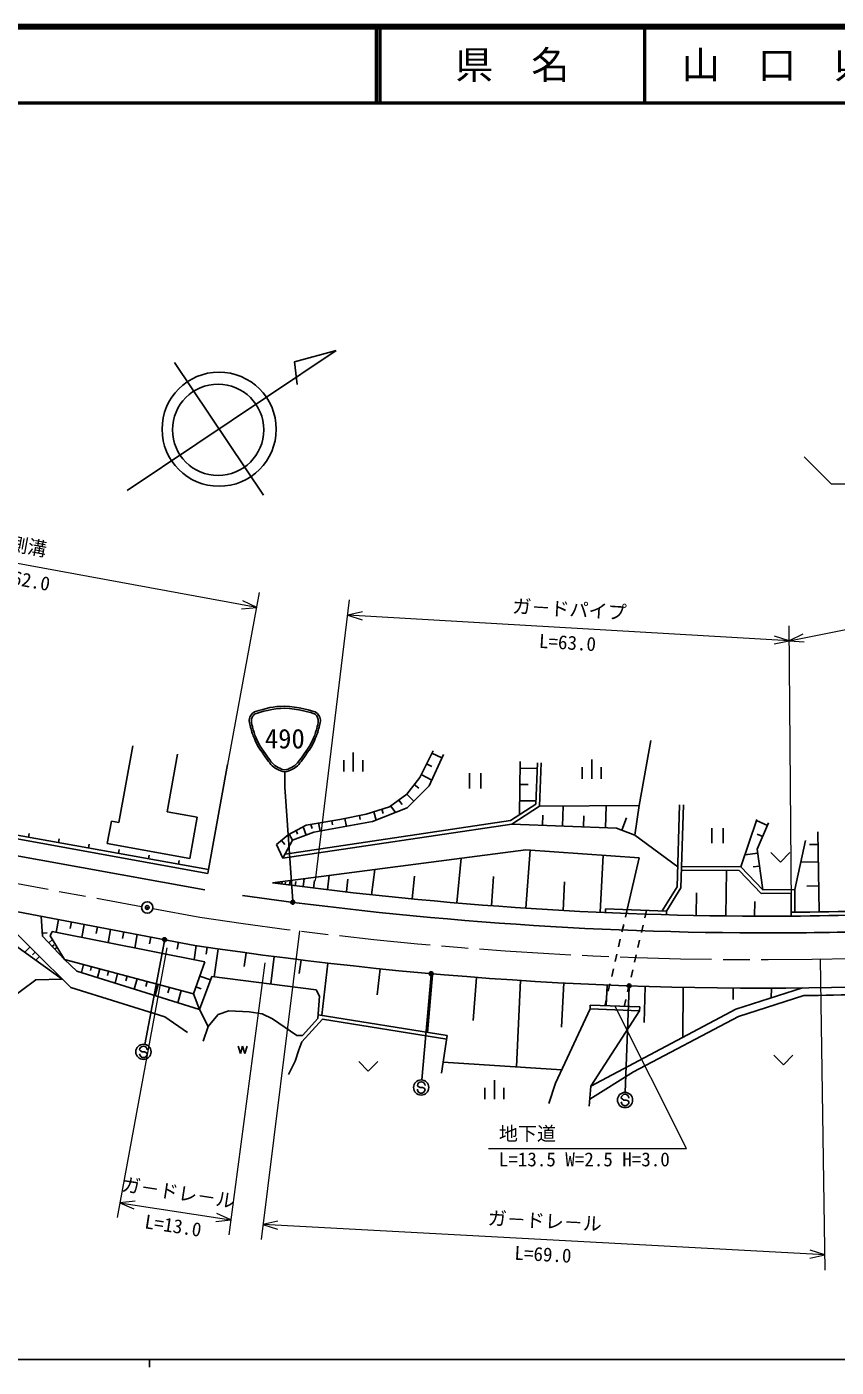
# Model space of a CAD drawing. Units: millimetres on the paper. Extents: x 40 to 680, y 20 to 380.
# Drawn here: x 251.9 to 358.2, y 204 to 380 of the extents above; entities that cross this region are included whole.
import ezdxf
from ezdxf.enums import TextEntityAlignment as Align

# ---------------------------------------------------------------- set-up
doc = ezdxf.new("R2010")
doc.units = ezdxf.units.MM
doc.header["$PDMODE"] = 32
doc.header["$PDSIZE"] = 0.5
doc.linetypes.add('CHAIN', pattern=[18.5, 12, -1.5, 3.5, -1.5])
for name, color, linetype, lineweight in [('M-BGD', 7, 'Continuous', 25), ('M-BMK', 2, 'CHAIN', 13), ('M-BMK-SRVR', 3, 'Continuous', 25), ('M-STR-HTXT', 7, 'Continuous', 13), ('M-STR-STRC', 7, 'Continuous', 25), ('M-TTL', 2, 'Continuous', 140), ('M-TTL-BAND', 7, 'Continuous', 25), ('M-TTL-LINE', 7, 'Continuous', 50)]:
    doc.layers.add(name, color=color, linetype=linetype, lineweight=lineweight)
doc.layers.add('M-TTL-TXT', color=7, linetype='Continuous')
doc.styles.add('@ＭＳ ゴシック', font='')
doc.styles.add('ＭＳ ゴシック', font='')
doc.styles.get('@ＭＳ ゴシック').set_extended_font_data('@MS Gothic')
doc.styles.get('ＭＳ ゴシック').set_extended_font_data('MS Gothic')

msp = doc.modelspace()

# ---------------------------------------------------------------- linework, layer by layer
at = {"layer": 'M-BGD'}
for p, q in [((263.962, 275.525), (265.778, 285.578)), ((332.29, 277.755), (333.835, 286.278)), ((270.311, 276.918), (271.683, 284.511)), ((293.485, 282.205), (293.485, 283.705)), ((294.735, 282.205), (294.735, 284.705)), ((295.985, 282.205), (295.985, 283.705)), ((305.222, 284.923), (303.484, 281.448)), ((304.731, 280.353), (306.582, 284.432)), ((306.394, 284.019), (305.07, 284.62)), ((316.667, 283.543), (316.564, 276.541)), ((318.711, 277.934), (318.923, 283.362)), ((326.05, 281.276), (326.05, 283.776)), ((275.726, 269.335), (278.218, 283.13)), ((303.663, 281.804), (305.07, 281.101)), ((304.366, 283.212), (305.07, 282.86)), ((310, 282), (310, 280)), ((311.5, 282), (311.5, 280)), ((316.654, 282.656), (318.894, 282.623)), ((319.201, 277.656), (319.423, 283.343)), ((324.8, 281.276), (324.8, 282.776)), ((327.3, 281.276), (327.3, 282.776)), ((275.637, 268.843), (214.13, 279.954)), ((275.726, 269.335), (214.713, 280.357)), ((303.484, 281.448), (301.785, 279.22)), ((301.822, 277.444), (304.731, 280.353)), ((302.753, 280.49), (303.353, 280.032)), ((316.623, 280.519), (317.691, 280.504)), ((301.785, 279.22), (299.518, 277.558)), ((300.735, 278.45), (301.143, 277.893)), ((302.691, 278.313), (301.785, 279.22)), ((316.591, 278.383), (318.727, 278.352)), ((274.247, 276.207), (270.311, 276.918)), ((296.421, 276.613), (292.984, 275.934)), ((295.546, 276.44), (295.65, 275.914)), ((299.518, 277.558), (296.421, 276.613)), ((297.252, 275.631), (301.822, 277.444)), ((297.425, 276.92), (297.757, 275.832)), ((298.513, 277.251), (298.679, 276.707)), ((299.685, 277.68), (300.301, 276.841)), ((315.398, 275.784), (318.711, 277.934)), ((315.579, 275.305), (319.201, 277.656)), ((319.201, 277.656), (332.29, 277.755)), ((319.575, 275.152), (319.625, 276.466)), ((322.203, 275.052), (322.303, 277.679)), ((324.957, 274.946), (325.012, 276.39)), ((327.843, 274.836), (327.953, 277.722)), ((332.29, 277.755), (331.695, 273.87)), ((337.591, 277.846), (337.28, 267.087)), ((338.091, 277.831), (337.775, 266.937)), ((275.726, 269.335), (242.242, 275.384)), ((262.445, 272.75), (262.978, 275.702)), ((263.962, 275.525), (262.978, 275.702)), ((273.27, 270.795), (274.247, 276.207)), ((285.51, 270.826), (315.579, 275.305)), ((285.795, 271.374), (315.398, 275.784)), ((288.564, 275.178), (286.184, 273.894)), ((288.571, 273.869), (288.175, 274.968)), ((292.984, 275.934), (288.564, 275.178)), ((289.35, 274.749), (289.159, 275.28)), ((289.584, 274.234), (297.252, 275.631)), ((290.192, 275.456), (290.377, 274.378)), ((291.921, 275.752), (292.013, 275.213)), ((293.647, 276.065), (293.855, 275.012)), ((329.315, 274.78), (315.579, 275.305)), ((331.695, 273.87), (329.315, 274.78)), ((330.018, 274.511), (330.637, 276.129)), ((341.833, 274.793), (341.833, 272.793)), ((343.333, 274.793), (343.333, 272.793)), ((345.622, 269.718), (347.737, 275.923)), ((349.128, 275.145), (347.683, 275.765)), ((347.788, 272.025), (349.275, 275.487)), ((240.778, 272.905), (275.237, 266.679)), ((252.108, 273.601), (252.197, 274.093)), ((256.045, 272.89), (256.133, 273.382)), ((286.184, 273.894), (284.673, 272.647)), ((285.318, 273.179), (285.752, 272.653)), ((285.51, 270.826), (286.751, 273.214)), ((286.339, 273.977), (286.751, 273.214)), ((286.751, 273.214), (289.584, 274.234)), ((287.429, 273.996), (287.257, 274.473)), ((337.355, 269.7), (331.695, 273.87)), ((348.507, 273.699), (347.785, 274.01)), ((354.149, 273.139), (352.724, 266.734)), ((355.918, 263.773), (355.755, 274.316)), ((259.981, 272.179), (260.07, 272.671)), ((273.27, 270.795), (262.445, 272.75)), ((263.917, 271.468), (264.006, 271.96)), ((267.853, 270.757), (267.942, 271.249)), ((317.405, 271.935), (284.138, 267.616)), ((284.673, 272.647), (285.51, 270.826)), ((332.272, 270.881), (317.405, 271.935)), ((317.422, 264.271), (317.973, 271.895)), ((327.149, 263.729), (327.543, 271.216)), ((347.859, 271.503), (346.152, 271.271)), ((348.511, 266.7), (347.788, 272.025)), ((349.586, 271.581), (350.836, 270.331)), ((352.086, 271.581), (350.836, 270.331)), ((355.781, 272.645), (354.633, 272.628)), ((271.79, 270.046), (271.879, 270.538)), ((275.726, 269.335), (275.637, 268.844)), ((275.726, 269.335), (275.815, 269.827)), ((297.158, 266.032), (297.56, 269.359)), ((308.36, 264.953), (308.919, 270.833)), ((332.272, 270.881), (330.703, 264.08)), ((345.622, 269.718), (337.857, 269.746)), ((348.511, 266.7), (345.622, 269.718)), ((348.09, 269.795), (347.237, 269.68)), ((355.816, 270.35), (353.521, 270.314)), ((284.651, 267.554), (284.662, 267.642)), ((284.826, 267.533), (284.847, 267.708)), ((285.06, 267.492), (285.08, 267.662)), ((285.375, 267.45), (285.415, 267.782)), ((285.798, 267.394), (285.835, 267.699)), ((286.365, 267.32), (286.437, 267.915)), ((287.127, 267.221), (287.193, 267.766)), ((288.149, 267.09), (288.278, 268.154)), ((289.521, 266.918), (289.638, 267.886)), ((291.363, 266.693), (291.592, 268.584)), ((293.841, 266.443), (294.042, 268.101)), ((302.484, 265.517), (302.764, 268.455)), ((312.889, 264.591), (313.177, 268.412)), ((322.284, 263.976), (322.493, 267.721)), ((345.408, 269.219), (337.842, 269.246)), ((343.669, 263.255), (343.735, 269.225)), ((348.299, 266.199), (345.408, 269.219)), ((273.948, 259.392), (232.619, 267.203)), ((337.28, 267.087), (335.299, 263.914)), ((337.775, 266.937), (335.876, 263.894)), ((339.764, 263.316), (339.822, 266.277)), ((352.228, 266.23), (348.299, 266.199)), ((352.724, 266.734), (348.511, 266.7)), ((352.228, 266.23), (352.251, 263.23)), ((352.724, 266.734), (352.747, 263.734)), ((355.865, 267.205), (354.281, 267.18)), ((257.666, 253.837), (246.866, 264.51)), ((327.881, 264.182), (327.864, 263.697)), ((327.881, 264.182), (335.876, 263.894)), ((330.703, 264.08), (330.478, 263.106)), ((347.44, 263.225), (347.461, 265.139)), ((246.259, 262.298), (256.53, 254.959)), ((253.78, 263.204), (253.928, 260.594)), ((256.042, 262.776), (255.724, 261.094)), ((257.724, 262.458), (257.565, 261.617)), ((333.247, 263.988), (333.022, 263.014)), ((335.876, 263.894), (335.858, 263.409)), ((253.906, 260.978), (254.53, 261.013)), ((253.928, 260.594), (256.818, 257.549)), ((255.223, 261.194), (254.957, 260.625)), ((254.957, 260.625), (256.818, 257.549)), ((275.235, 257.207), (255.223, 261.194)), ((259.422, 262.137), (259.098, 260.422)), ((261.138, 261.813), (260.975, 260.956)), ((262.87, 261.486), (262.539, 259.737)), ((264.619, 261.155), (264.454, 260.281)), ((266.385, 260.821), (266.048, 259.037)), ((268.169, 260.484), (268.001, 259.592)), ((330.253, 262.131), (330.028, 261.157)), ((332.798, 262.04), (332.573, 261.065)), ((252.272, 259.168), (251.596, 258.484)), ((254.761, 259.716), (255.235, 260.166)), ((255.21, 259.243), (255.447, 259.467)), ((255.562, 258.872), (255.851, 259.147)), ((271.79, 259.8), (271.618, 258.89)), ((274.115, 259.371), (273.854, 257.482)), ((275.547, 259.152), (275.411, 258.234)), ((276.981, 258.941), (276.474, 255.277)), ((329.803, 260.182), (329.578, 259.208)), ((332.348, 260.091), (332.123, 259.116)), ((252.955, 258.492), (252.617, 258.151)), ((253.529, 257.925), (253.053, 257.444)), ((256.818, 257.549), (273.754, 253.03)), ((256.818, 257.549), (258.462, 256.015)), ((273.754, 253.03), (275.235, 257.207)), ((280.676, 258.416), (280.427, 256.614)), ((284.376, 257.92), (283.906, 254.318)), ((287.645, 255.677), (287.879, 257.489)), ((291.383, 257.057), (290.625, 250.21)), ((329.354, 258.234), (329.129, 257.259)), ((331.898, 258.142), (331.673, 257.168)), ((258.462, 256.015), (274.534, 250.964)), ((259.325, 256.88), (259.045, 255.832)), ((260.373, 256.6), (260.233, 256.076)), ((261.467, 256.308), (261.163, 255.166)), ((262.609, 256.003), (262.457, 255.433)), ((263.801, 255.685), (263.469, 254.441)), ((265.045, 255.354), (264.879, 254.731)), ((274.534, 250.964), (276.15, 255.319)), ((274.573, 255.339), (275.973, 254.842)), ((276.15, 255.319), (289.887, 253.546)), ((298.271, 256.308), (297.893, 252.891)), ((305.156, 255.506), (304.496, 247.966)), ((328.904, 256.285), (328.679, 255.31)), ((331.448, 256.193), (331.223, 255.219)), ((253.063, 254.876), (249.293, 252.055)), ((256.53, 254.959), (253.063, 254.876)), ((270, 250), (257.666, 253.837)), ((266.344, 255.007), (265.982, 253.652)), ((267.699, 254.645), (267.518, 253.968)), ((269.114, 254.268), (268.72, 252.791)), ((270.59, 253.874), (270.393, 253.136)), ((272.132, 253.463), (271.702, 251.854)), ((274.077, 253.939), (274.777, 253.691)), ((289.887, 253.546), (290.313, 252.715)), ((310.931, 255.184), (310.5, 249.503)), ((316.697, 254.78), (316.198, 243.42)), ((322.38, 254.449), (322.075, 248.657)), ((328.066, 254.182), (327.947, 251.477)), ((328.454, 254.336), (328.229, 253.362)), ((330.965, 254.098), (330.774, 253.27)), ((333.069, 254.002), (332.922, 249.27)), ((338.074, 253.872), (338.035, 247.323)), ((344.636, 253.779), (344.627, 252.294)), ((353.726, 253.793), (344.962, 250.992)), ((349.647, 253.766), (349.64, 252.487)), ((273.754, 253.03), (274.534, 250.964)), ((290.313, 252.715), (290.109, 249.787)), ((328.004, 252.387), (327.779, 251.413)), ((330.549, 252.296), (330.324, 251.321)), ((353.887, 252.795), (345.351, 250.066)), ((272.987, 247.928), (270, 250)), ((275.71, 248.716), (274.534, 250.964)), ((277.012, 250.307), (276.289, 249.488)), ((278.41, 250.789), (277.012, 250.307)), ((281.085, 250.669), (278.41, 250.789)), ((282.797, 250.379), (281.085, 250.669)), ((284.146, 249.753), (282.797, 250.379)), ((290.144, 250.287), (307.085, 247.547)), ((325.838, 251.055), (321.281, 241.291)), ((325.856, 251.555), (325.838, 251.055)), ((332.333, 250.812), (325.838, 251.055)), ((332.352, 251.312), (325.856, 251.555)), ((344.962, 250.992), (325.938, 240.916)), ((325.938, 240.916), (332.333, 250.812)), ((345.351, 250.066), (331.562, 242.763)), ((332.352, 251.312), (332.333, 250.812)), ((275.71, 248.716), (275.036, 246.812)), ((276.289, 249.488), (275.71, 248.716)), ((287.328, 247.571), (284.146, 249.753)), ((290.699, 249.691), (288, 246.734)), ((290.109, 249.787), (288.087, 247.571)), ((290.699, 249.691), (307.01, 247.053)), ((288.087, 247.571), (287.328, 247.571)), ((288, 246.734), (287.601, 245.687)), ((307.085, 247.547), (306.342, 242.603)), ((279.613, 246.171), (279.913, 245.171)), ((279.913, 245.171), (280.214, 246.171)), ((280.214, 246.171), (280.513, 245.171)), ((280.513, 245.171), (280.813, 246.171)), ((287.601, 245.687), (287.128, 244.175)), ((349.969, 244.955), (351.219, 243.705)), ((352.469, 244.955), (351.219, 243.705)), ((287.128, 244.175), (286.254, 242.428)), ((295.457, 244.119), (296.707, 242.869)), ((297.957, 244.119), (296.707, 242.869)), ((322.094, 243.033), (306.559, 244.052)), ((313.281, 239.185), (313.281, 241.685)), ((321.281, 241.291), (320.438, 238.636)), ((325.803, 239.19), (331.562, 242.763)), ((312.031, 239.185), (312.031, 240.685)), ((314.531, 239.185), (314.531, 240.685)), ((325.938, 240.916), (325.733, 238.295))]:
    msp.add_line(p, q, dxfattribs=at)
for centre, radius, start, end in [((349.356, 749.324), 486.103, 262.28971, 270.34127), ((349.356, 749.324), 488.303, 261.85611, 270.34178), ((348.404, 749.143), 485.428, 270.45369, 272.7845), ((348.404, 749.143), 485.928, 270.45369, 272.7845), ((348.404, 749.143), 488.128, 270.45369, 272.3408), ((348.404, 749.143), 495.378, 261.35564, 272.4459), ((348.404, 749.143), 496.378, 270.63296, 272.4459)]:
    msp.add_arc(centre, radius, start, end, dxfattribs=at)
at = {"layer": 'M-BMK'}
for p, q in [((170.081, 282.316), (266.955, 264.492)), ((268.43, 264.221), (274.577, 263.09))]:
    msp.add_line(p, q, dxfattribs=at)
msp.add_arc((348.404, 749.143), 491.628, 261.36333, 272.11438, dxfattribs=at)
at = {"layer": 'M-BMK-SRVR'}
for p, q in [((265.068, 319.135), (292.483, 337.503)), ((292.483, 337.503), (287.021, 336.015)), ((271.264, 335.914), (282.943, 318.483)), ((287.021, 336.015), (287.395, 333.04))]:
    msp.add_line(p, q, dxfattribs=at)
for centre, radius in [((277.127, 327.164), 7.493), ((276.991, 327.083), 5.995), ((267.692, 264.356), 0.75)]:
    msp.add_circle(centre, radius, dxfattribs=at)
msp.add_point((267.692, 264.356), dxfattribs=at)
at = {"layer": 'M-STR-HTXT'}
for p, q in [((351.965, 299.365), (479.522, 324.838)), ((357.5, 320), (353.964, 323.536)), ((357.5, 320), (360, 320)), ((282.059, 303.757), (221.083, 314.976)), ((275.907, 270.318), (282.421, 305.724)), ((282.059, 303.757), (280.253, 304.616)), ((289.764, 267.896), (294.255, 304.749)), ((280.066, 303.597), (282.059, 303.757)), ((295.972, 303.168), (294.013, 302.764)), ((351.965, 299.365), (294.013, 302.764)), ((294.013, 302.764), (295.911, 302.134)), ((351.95, 301.365), (352.24, 264.73)), ((350.006, 298.961), (351.965, 299.365)), ((351.965, 299.365), (350.067, 299.995)), ((353.758, 300.251), (351.965, 299.365)), ((351.965, 299.365), (353.961, 299.235)), ((287.672, 261.28), (282.628, 220.758)), ((270.252, 259.073), (263.732, 223.635)), ((283.148, 257.073), (278.415, 221.378)), ((356.05, 257.574), (356.685, 216.744)), ((338.485, 232.703), (329.104, 251.433)), ((312.485, 232.703), (338.485, 232.703)), ((266.082, 225.82), (264.094, 225.602)), ((264.094, 225.602), (278.678, 223.36)), ((264.094, 225.602), (265.925, 224.796)), ((278.678, 223.36), (276.847, 224.166)), ((276.69, 223.142), (278.678, 223.36)), ((284.832, 223.155), (282.875, 222.743)), ((356.654, 218.744), (282.875, 222.743)), ((282.875, 222.743), (284.776, 222.121)), ((354.697, 218.331), (356.654, 218.744)), ((356.654, 218.744), (354.753, 219.365))]:
    msp.add_line(p, q, dxfattribs=at)
at = {"layer": 'M-STR-STRC'}
for p, q in [((285.754, 282.175), (285.754, 280.175)), ((285.754, 280.175), (286.785, 265.195)), ((269.943, 259.996), (267.371, 246.387)), ((269.943, 259.996), (269.627, 258.324)), ((304.965, 255.522), (303.751, 241.726)), ((330.954, 253.922), (330.466, 240.081)), ((266.79, 245.545), (266.691, 245.663)), ((267.035, 245.406), (266.79, 245.545)), ((267.336, 245.403), (267.035, 245.406)), ((267.581, 245.292), (267.336, 245.403)), ((267.687, 245.155), (267.581, 245.292)), ((303.268, 240.87), (303.169, 240.988)), ((303.513, 240.731), (303.268, 240.87)), ((303.814, 240.728), (303.513, 240.731)), ((304.059, 240.616), (303.814, 240.728)), ((304.165, 240.48), (304.059, 240.616)), ((330.035, 239.222), (329.936, 239.34)), ((330.28, 239.082), (330.035, 239.222)), ((330.581, 239.08), (330.28, 239.082)), ((330.826, 238.968), (330.581, 239.08)), ((330.932, 238.832), (330.826, 238.968))]:
    msp.add_line(p, q, dxfattribs=at)
for centre, radius in [((286.795, 265.046), 0.15), ((286.795, 265.046), 0.12), ((286.795, 265.046), 0.09), ((286.795, 265.046), 0.06), ((286.795, 265.046), 0.03), ((269.971, 260.144), 0.15), ((269.971, 260.144), 0.12), ((269.971, 260.144), 0.09), ((269.971, 260.144), 0.06), ((269.971, 260.144), 0.03), ((304.978, 255.672), 0.15), ((304.978, 255.672), 0.12), ((304.978, 255.672), 0.09), ((304.978, 255.672), 0.06), ((304.978, 255.672), 0.03), ((330.959, 254.072), 0.15), ((330.959, 254.072), 0.12), ((330.959, 254.072), 0.09), ((330.959, 254.072), 0.06), ((330.959, 254.072), 0.03), ((267.185, 245.405), 1), ((303.663, 240.73), 1), ((330.431, 239.081), 1)]:
    msp.add_circle(centre, radius, dxfattribs=at)
for centre, start, end in [((267.187, 245.159), 179.55488, 359.55488), ((267.191, 245.659), 359.55488, 179.55488), ((303.669, 240.984), 359.55488, 179.55488), ((303.665, 240.484), 179.55488, 359.55488), ((330.436, 239.336), 359.55488, 179.55488), ((330.432, 238.836), 179.55488, 359.55488)]:
    msp.add_arc(centre, 0.5, start, end, dxfattribs=at)
for points, knots in [([(281.754, 290.032), (283.454, 290.561), (284.165, 290.787), (285.754, 290.78), (287.344, 290.774), (289.516, 290.105), (289.754, 290.032)], [0, 0, 0, 0, 1, 1, 1, 2, 2, 2, 2]), ([(281.852, 289.793), (282.589, 290.023), (284.203, 290.526), (285.754, 290.526), (287.305, 290.526), (289.418, 289.874), (289.656, 289.8)], [0, 0, 0, 0, 1, 1, 1, 2, 2, 2, 2]), ([(281.754, 290.032), (281.518, 289.885), (281.406, 289.763), (281.254, 289.532), (280.934, 289.042), (281.12, 288.607), (281.254, 288.032)], [0, 0, 0, 0, 1, 1, 1, 2, 2, 2, 2]), ([(281.848, 289.797), (281.793, 289.749), (281.615, 289.592), (281.504, 289.428), (281.217, 289.002), (281.437, 288.29), (281.492, 288.111)], [0, 0, 0, 0, 1, 1, 1, 2, 2, 2, 2]), ([(289.658, 289.8), (289.714, 289.752), (289.894, 289.593), (290.004, 289.428), (290.293, 289.001), (290.072, 288.288), (290.017, 288.109)], [0, 0, 0, 0, 1, 1, 1, 2, 2, 2, 2]), ([(289.754, 290.032), (289.991, 289.885), (290.103, 289.763), (290.254, 289.532), (290.575, 289.042), (290.389, 288.607), (290.254, 288.032)], [0, 0, 0, 0, 1, 1, 1, 2, 2, 2, 2]), ([(281.254, 288.032), (281.435, 287.333), (281.522, 287.104), (281.754, 286.532), (282.183, 285.477), (282.492, 285.123), (283.254, 284.032)], [0, 0, 0, 0, 1, 1, 1, 2, 2, 2, 2]), ([(281.492, 288.111), (281.669, 287.424), (281.755, 287.199), (281.983, 286.637), (282.407, 285.592), (282.714, 285.241), (283.469, 284.161)], [0, 0, 0, 0, 1, 1, 1, 2, 2, 2, 2]), ([(290.017, 288.111), (289.84, 287.424), (289.754, 287.199), (289.526, 286.637), (289.102, 285.592), (288.795, 285.241), (288.04, 284.161)], [0, 0, 0, 0, 1, 1, 1, 2, 2, 2, 2]), ([(290.254, 288.032), (290.074, 287.333), (289.987, 287.104), (289.754, 286.532), (289.326, 285.477), (289.017, 285.123), (288.254, 284.032)], [0, 0, 0, 0, 1, 1, 1, 2, 2, 2, 2]), ([(283.254, 284.032), (283.804, 283.305), (284.014, 282.903), (284.754, 282.532), (285.125, 282.346), (285.34, 282.176), (285.754, 282.176), (286.169, 282.176), (286.384, 282.346), (286.754, 282.532), (287.495, 282.903), (287.705, 283.305), (288.254, 284.032)], [0, 0, 0, 0, 1, 1, 1, 2, 2, 2, 3, 3, 3, 4, 4, 4, 4]), ([(283.431, 284.209), (283.966, 283.502), (284.166, 283.102), (284.891, 282.749), (285.213, 282.592), (285.397, 282.441), (285.754, 282.441), (286.112, 282.441), (286.296, 282.592), (286.617, 282.749), (287.343, 283.102), (287.543, 283.502), (288.078, 284.209)], [0, 0, 0, 0, 1, 1, 1, 2, 2, 2, 3, 3, 3, 4, 4, 4, 4])]:
    msp.add_open_spline(points, degree=3, knots=knots, dxfattribs=at)
for p in [(286.795, 265.046), (269.971, 260.144), (304.978, 255.672), (330.959, 254.072)]:
    msp.add_point(p, dxfattribs=at)
at = {"layer": 'M-TTL'}
msp.add_line((680, 380), (40, 380), dxfattribs=at)
at = {"layer": 'M-TTL-BAND'}
for p, q in [((40, 205), (579, 205)), ((268, 205), (268, 204))]:
    msp.add_line(p, q, dxfattribs=at)
at = {"layer": 'M-TTL-LINE'}
for p, q in [((297.75, 380), (297.75, 370)), ((298.25, 380), (298.25, 370)), ((333, 380), (333, 370)), ((40, 370), (680, 370))]:
    msp.add_line(p, q, dxfattribs=at)

# ---------------------------------------------------------------- texts
at = {"layer": 'M-STR-HTXT', "style": 'ＭＳ ゴシック'}
for s, rotation, p in [('側溝', 349.575, (251.752, 310.35)), ('ガ－ドパイプ', 356.643, (323.048, 302.063)), ('ガ－ドレ－ル', 351.263, (271.538, 225.469)), ('ガ－ドレ－ル', 356.897, (319.818, 221.742))]:
    msp.add_text(s, height=1.833, rotation=rotation, dxfattribs=at).set_placement(p, align=Align.BOTTOM_CENTER)
at = {"layer": 'M-STR-HTXT', "style": '@ＭＳ ゴシック'}
for s, rotation, p in [('L=62.0', 349.575, (251.39, 308.383)), ('L=63.0', 356.643, (322.93, 300.066)), ('L=13.0', 351.264, (271.234, 223.493)), ('L=69.0', 356.898, (319.71, 219.745))]:
    msp.add_text(s, height=1.833, rotation=rotation, dxfattribs=at).set_placement(p, align=Align.TOP_CENTER)
at = {"layer": 'M-STR-HTXT', "style": 'ＭＳ ゴシック'}
msp.add_text('地下道', height=1.833, dxfattribs=at).set_placement((313.86, 233.203), align=Align.BOTTOM_LEFT)
msp.add_text('L=13.5 W=2.5 H=3.0', height=1.833, dxfattribs=at).set_placement((313.86, 232.203), align=Align.TOP_LEFT)
at = {"layer": 'M-STR-STRC', "style": 'ＭＳ ゴシック'}
msp.add_text('490', height=2.566, dxfattribs=at).set_placement((285.754, 286.532), align=Align.MIDDLE_CENTER)
at = {"layer": 'M-TTL-TXT', "style": 'ＭＳ ゴシック'}
for s, p in [('県\u3000名', (315.625, 375)), ('山\u3000口\u3000県', (350.375, 375))]:
    msp.add_text(s, height=3.666, dxfattribs=at).set_placement(p, align=Align.MIDDLE_CENTER)

doc.saveas('drawing.dxf')
